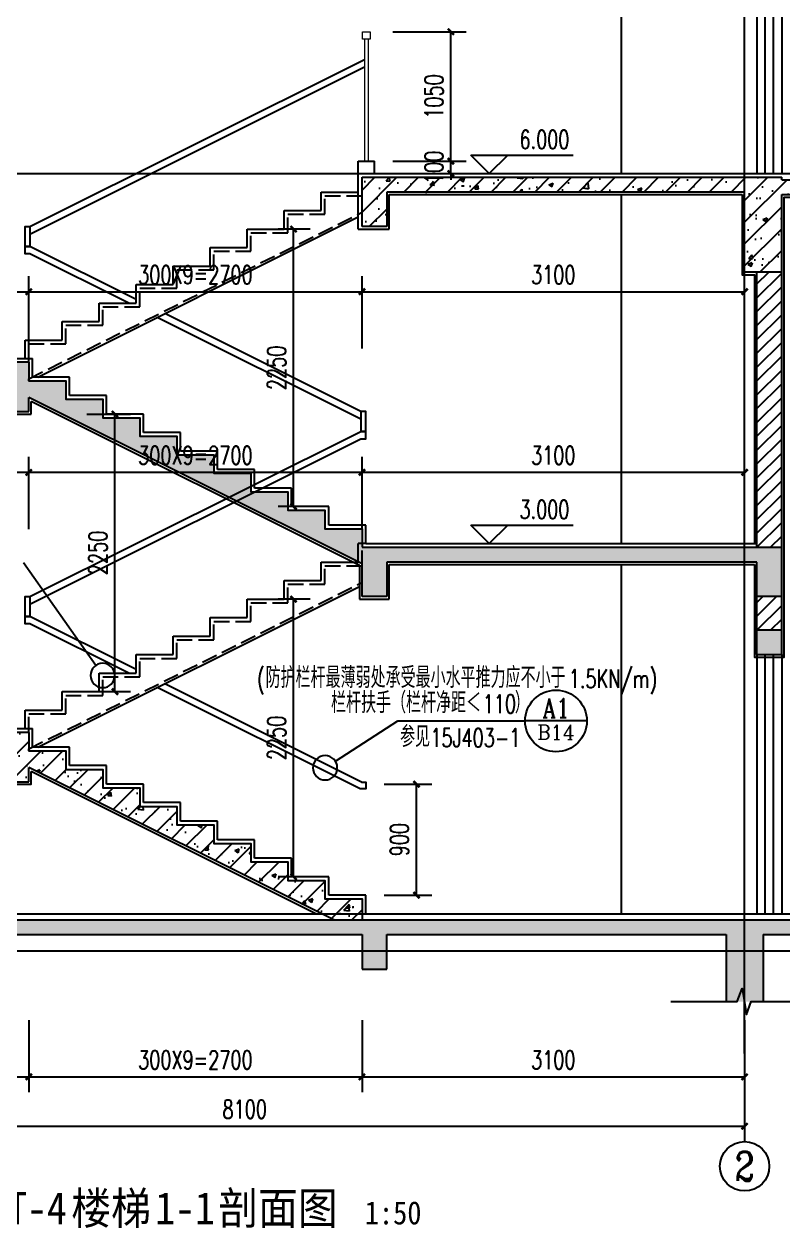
# Model space of a CAD drawing. Extents: x 1738711 to 2346805, y 1189731 to 2516152.
# Drawn here: x 2135924 to 2142072, y 1381589 to 1391349 of the extents above; entities that cross this region are included whole.
import ezdxf
from ezdxf.enums import TextEntityAlignment as Align

# ---------------------------------------------------------------- set-up
doc = ezdxf.new("R2010")
doc.units = 0
doc.header["$LTSCALE"] = 1000
doc.header["$MEASUREMENT"] = 0
doc.linetypes.add('DASH', pattern=[0.35, 0.25, -0.1])
doc.linetypes.add('复件 140224通州运河二期售楼部条件图_t3$0$X-ME SHAFT SH$0$X-B2$0$WATER_LINE', pattern=[0])
for name, color, linetype in [('AXIS', 3, 'Continuous'), ('AXIS_TEXT', 7, 'Continuous'), ('DIM_ELEV', 3, 'Continuous'), ('DIM_IDEN', 3, 'Continuous'), ('DIM_SYMB', 3, 'Continuous'), ('DOTE', 1, 'Continuous'), ('PUB_DIM', 3, 'Continuous'), ('PUB_HATCH', 8, 'Continuous'), ('PUB_TEXT', 7, 'Continuous'), ('S_E_STAIR', 4, 'Continuous'), ('WALL', 40, 'Continuous'), ('WINDOW', 144, 'Continuous'), ('切线', 35, 'Continuous'), ('看线', 8, 'Continuous')]:
    doc.layers.add(name, color=color, linetype=linetype)
doc.layers.add('栏杆', color=6, linetype='Continuous', lineweight=15)
doc.styles.add('_TCH_AXIS', font='COMPLEX', dxfattribs={"bigfont": 'GBCBIG'})
doc.styles.add('_TCH_DIM', font='SIMPLEX', dxfattribs={"bigfont": 'GBCBIG'})
doc.styles.add('_TCH_DIM_T3', font='SIMPLEX', dxfattribs={"width": 0.705882, "bigfont": 'GBCBIG'})
doc.styles.add('_TCH_LABEL', font='COMPLEX', dxfattribs={"bigfont": 'GBCBIG'})
doc.styles.add('COMPLEX', font='COMPLEX')
doc.styles.add('黑体', font='simhei_0.ttf', dxfattribs={"width": 0.9})
doc.dimstyles.new('_TCH_ARCH&&50', dxfattribs={"dimtxt": 148.75, "dimasz": 50, "dimexe": 125, "dimexo": 150, "dimgap": 63.125, "dimtad": 1, "dimdec": 0, "dimzin": 0, "dimdsep": 46, "dimtxsty": '_TCH_DIM_T3', "dimblk": 'ARCHTICK', "dimcen": 0.09, "dimclrt": 7, "dimazin": 2, "dimtfac": 1, "dimtdec": 0, "dimtix": 1, "dimtmove": 2, "dimatfit": 3, "dimfxl": 50, "dimtolj": 1, "dimtzin": 0, "dimarcsym": 0})
pattern_1 = [(45, (193593.49, -40469.55), (-88.3883476, 88.3883476), []), (50, (193593.5, -40469.55), (358.63009, -31.376067), [37.5, -412.5]), (355, (193593.5, -40469.55), (-69.375667, 376.096067), [30, -330]), (100.4514, (193623.37, -40472.16), (289.25469, 344.71977), [31.870095, -350.571056]), (46.1842, (193593.5, -40369.55), (533.620524, -82.75951), [56.25, -618.75]), (96.6356, (193637.96, -40376.44), (467.33135, 487.05894), [47.80514, -525.8565]), (351.1842, (193593.5, -40369.55), (467.33097, 487.0593), [45, -495]), (21, (193643.5, -40394.55), (298.453526, -201.309445), [37.5, -412.5]), (326, (193643.5, -40394.55), (121.657666, 362.57502), [30, -330]), (71.4514, (193668.36, -40411.32), (420.111314, 161.26525), [31.870095, -350.571056]), (37.5, (193593.49, -40469.55), (6.0799277, 166.446927), [0, -326, 0, -335, 0, -331.25]), (7.5, (193593.49, -40469.55), (131.534769, 197.205856), [0, -191, 0, -318.5, 0, -126.25]), (327.5, (193481.99, -40469.55), (266.911218, -11.277436), [0, -125, 0, -390, 0, -517.5]), (317.5, (193431.99, -40469.55), (291.593085, 50.052491), [0, -162.5, 0, -259, 0, -367.5])]

# ---------------------------------------------------------------- blocks, each defined once
blk = doc.blocks.new('_ArchTick')
at = {"color": 0, "linetype": 'ByBlock', "const_width": 0.4}
blk.add_lwpolyline([(-0.5, -0.5), (0.5, 0.5)], dxfattribs=at)
blk = doc.blocks.new('*D2076')
at = {"layer": 'Defpoints', "color": 0, "transparency": 16777216}
for p in [(2138107, 1386686.9), (2138391.8, 1386686.9), (2138391.8, 1384436.9)]:
    blk.add_point(p, dxfattribs=at)
at = {"layer": 'PUB_DIM', "color": 0, "lineweight": -2, "transparency": 16777216}
for p, q in [((2138241.8, 1386686.9), (2137982, 1386686.9)), ((2138107, 1384436.9), (2138107, 1386686.9)), ((2138241.8, 1384436.9), (2137982, 1384436.9))]:
    blk.add_line(p, q, dxfattribs=at)
at = {"layer": 'PUB_DIM', "color": 0, "lineweight": -2, "transparency": 16777216, "xscale": 50, "yscale": 50, "zscale": 50}
for p, rotation in [((2138107, 1386686.9), 90), ((2138107, 1384436.9), 270)]:
    blk.add_blockref('_ArchTick', p, dxfattribs=dict(at, rotation=rotation))
at = {"layer": 'PUB_DIM', "color": 7, "transparency": 16777216, "insert": (2137969.5, 1385561.9), "char_height": 148.75, "attachment_point": 5, "rotation": 90, "style": '_TCH_DIM_T3'}
blk.add_mtext('\\A1;2250', dxfattribs=at)
blk = doc.blocks.new('*D2077')
at = {"layer": 'Defpoints', "color": 0, "transparency": 16777216}
for p in [(2138107, 1389686.9), (2138391.8, 1389686.9), (2138391.8, 1387436.9)]:
    blk.add_point(p, dxfattribs=at)
at = {"layer": 'PUB_DIM', "color": 0, "lineweight": -2, "transparency": 16777216}
for p, q in [((2138241.8, 1389686.9), (2137982, 1389686.9)), ((2138107, 1387436.9), (2138107, 1389686.9)), ((2138241.8, 1387436.9), (2137982, 1387436.9))]:
    blk.add_line(p, q, dxfattribs=at)
at = {"layer": 'PUB_DIM', "color": 0, "lineweight": -2, "transparency": 16777216, "xscale": 50, "yscale": 50, "zscale": 50}
for p, rotation in [((2138107, 1389686.9), 90), ((2138107, 1387436.9), 270)]:
    blk.add_blockref('_ArchTick', p, dxfattribs=dict(at, rotation=rotation))
at = {"layer": 'PUB_DIM', "color": 7, "transparency": 16777216, "insert": (2137969.5, 1388561.9), "char_height": 148.75, "attachment_point": 5, "rotation": 90, "style": '_TCH_DIM_T3'}
blk.add_mtext('\\A1;2250', dxfattribs=at)
blk = doc.blocks.new('*D2078')
at = {"layer": 'Defpoints', "color": 0, "transparency": 16777216}
for p in [(2136281.8, 1388186.9), (2136659.8, 1388186.9), (2136281.8, 1385936.9)]:
    blk.add_point(p, dxfattribs=at)
at = {"layer": 'PUB_DIM', "color": 0, "lineweight": -2, "transparency": 16777216}
for p, q in [((2136431.8, 1388186.9), (2136784.8, 1388186.9)), ((2136659.8, 1385936.9), (2136659.8, 1388186.9)), ((2136431.8, 1385936.9), (2136784.8, 1385936.9))]:
    blk.add_line(p, q, dxfattribs=at)
at = {"layer": 'PUB_DIM', "color": 0, "lineweight": -2, "transparency": 16777216, "xscale": 50, "yscale": 50, "zscale": 50}
for p, rotation in [((2136659.8, 1388186.9), 90), ((2136659.8, 1385936.9), 270)]:
    blk.add_blockref('_ArchTick', p, dxfattribs=dict(at, rotation=rotation))
at = {"layer": 'PUB_DIM', "color": 7, "transparency": 16777216, "insert": (2136522.3, 1387061.9), "char_height": 148.75, "attachment_point": 5, "rotation": 90, "style": '_TCH_DIM_T3'}
blk.add_mtext('\\A1;2250', dxfattribs=at)
blk = doc.blocks.new('*D2086')
at = {"layer": 'Defpoints', "color": 0, "transparency": 16777216}
for p in [(2135961.8, 1387715), (2134061.8, 1387104.2), (2135961.8, 1387104.2)]:
    blk.add_point(p, dxfattribs=at)
at = {"layer": 'PUB_DIM', "color": 0, "lineweight": -2, "transparency": 16777216}
for p, q in [((2134061.8, 1387254.2), (2134061.8, 1387840)), ((2135961.8, 1387254.2), (2135961.8, 1387840)), ((2134061.8, 1387715), (2135961.8, 1387715))]:
    blk.add_line(p, q, dxfattribs=at)
at = {"layer": 'PUB_DIM', "color": 0, "lineweight": -2, "transparency": 16777216, "xscale": 50, "yscale": 50, "zscale": 50, "rotation": 180}
blk.add_blockref('_ArchTick', (2134061.8, 1387715), dxfattribs=at)
at = {"layer": 'PUB_DIM', "color": 0, "lineweight": -2, "transparency": 16777216, "xscale": 50, "yscale": 50, "zscale": 50}
blk.add_blockref('_ArchTick', (2135961.8, 1387715), dxfattribs=at)
at = {"layer": 'PUB_DIM', "color": 7, "transparency": 16777216, "insert": (2135011.8, 1387852.5), "char_height": 148.75, "attachment_point": 5, "style": '_TCH_DIM_T3'}
blk.add_mtext('\\A1;1900', dxfattribs=at)
blk = doc.blocks.new('*D2087')
at = {"layer": 'Defpoints', "color": 0, "transparency": 16777216}
for p in [(2138661.8, 1387715), (2135961.8, 1387104.2), (2138661.8, 1387104.2)]:
    blk.add_point(p, dxfattribs=at)
at = {"layer": 'PUB_DIM', "color": 0, "lineweight": -2, "transparency": 16777216}
for p, q in [((2135961.8, 1387254.2), (2135961.8, 1387840)), ((2138661.8, 1387254.2), (2138661.8, 1387840)), ((2135961.8, 1387715), (2138661.8, 1387715))]:
    blk.add_line(p, q, dxfattribs=at)
at = {"layer": 'PUB_DIM', "color": 0, "lineweight": -2, "transparency": 16777216, "xscale": 50, "yscale": 50, "zscale": 50, "rotation": 180}
blk.add_blockref('_ArchTick', (2135961.8, 1387715), dxfattribs=at)
at = {"layer": 'PUB_DIM', "color": 0, "lineweight": -2, "transparency": 16777216, "xscale": 50, "yscale": 50, "zscale": 50}
blk.add_blockref('_ArchTick', (2138661.8, 1387715), dxfattribs=at)
at = {"layer": 'PUB_DIM', "color": 7, "transparency": 16777216, "insert": (2137311.8, 1387852.5), "char_height": 148.75, "attachment_point": 5, "style": '_TCH_DIM_T3'}
blk.add_mtext('\\A1;300X9=2700', dxfattribs=at)
blk = doc.blocks.new('*D2088')
at = {"layer": 'Defpoints', "color": 0, "transparency": 16777216}
for p in [(2141761.8, 1387715), (2138661.8, 1387104.2), (2141761.8, 1387104.2)]:
    blk.add_point(p, dxfattribs=at)
at = {"layer": 'PUB_DIM', "color": 0, "lineweight": -2, "transparency": 16777216}
for p, q in [((2138661.8, 1387254.2), (2138661.8, 1387840)), ((2141761.8, 1387254.2), (2141761.8, 1387840)), ((2138661.8, 1387715), (2141761.8, 1387715))]:
    blk.add_line(p, q, dxfattribs=at)
at = {"layer": 'PUB_DIM', "color": 0, "lineweight": -2, "transparency": 16777216, "xscale": 50, "yscale": 50, "zscale": 50, "rotation": 180}
blk.add_blockref('_ArchTick', (2138661.8, 1387715), dxfattribs=at)
at = {"layer": 'PUB_DIM', "color": 0, "lineweight": -2, "transparency": 16777216, "xscale": 50, "yscale": 50, "zscale": 50}
blk.add_blockref('_ArchTick', (2141761.8, 1387715), dxfattribs=at)
at = {"layer": 'PUB_DIM', "color": 7, "transparency": 16777216, "insert": (2140211.8, 1387852.5), "char_height": 148.75, "attachment_point": 5, "style": '_TCH_DIM_T3'}
blk.add_mtext('\\A1;3100', dxfattribs=at)
blk = doc.blocks.new('*D2090')
at = {"layer": 'Defpoints', "color": 0, "transparency": 16777216}
for p in [(2135961.8, 1389179.1), (2133861.8, 1388568.4), (2135961.8, 1388568.4)]:
    blk.add_point(p, dxfattribs=at)
at = {"layer": 'PUB_DIM', "color": 0, "lineweight": -2, "transparency": 16777216}
for p, q in [((2133861.8, 1388718.4), (2133861.8, 1389304.1)), ((2135961.8, 1388718.4), (2135961.8, 1389304.1)), ((2133861.8, 1389179.1), (2135961.8, 1389179.1))]:
    blk.add_line(p, q, dxfattribs=at)
at = {"layer": 'PUB_DIM', "color": 0, "lineweight": -2, "transparency": 16777216, "xscale": 50, "yscale": 50, "zscale": 50, "rotation": 180}
blk.add_blockref('_ArchTick', (2133861.8, 1389179.1), dxfattribs=at)
at = {"layer": 'PUB_DIM', "color": 0, "lineweight": -2, "transparency": 16777216, "xscale": 50, "yscale": 50, "zscale": 50}
blk.add_blockref('_ArchTick', (2135961.8, 1389179.1), dxfattribs=at)
at = {"layer": 'PUB_DIM', "color": 7, "transparency": 16777216, "insert": (2134911.8, 1389316.6), "char_height": 148.75, "attachment_point": 5, "style": '_TCH_DIM_T3'}
blk.add_mtext('\\A1;2100', dxfattribs=at)
blk = doc.blocks.new('*D2091')
at = {"layer": 'Defpoints', "color": 0, "transparency": 16777216}
for p in [(2138661.8, 1389179.1), (2135961.8, 1388568.4), (2138661.8, 1388568.4)]:
    blk.add_point(p, dxfattribs=at)
at = {"layer": 'PUB_DIM', "color": 0, "lineweight": -2, "transparency": 16777216}
for p, q in [((2135961.8, 1388718.4), (2135961.8, 1389304.1)), ((2138661.8, 1388718.4), (2138661.8, 1389304.1)), ((2135961.8, 1389179.1), (2138661.8, 1389179.1))]:
    blk.add_line(p, q, dxfattribs=at)
at = {"layer": 'PUB_DIM', "color": 0, "lineweight": -2, "transparency": 16777216, "xscale": 50, "yscale": 50, "zscale": 50, "rotation": 180}
blk.add_blockref('_ArchTick', (2135961.8, 1389179.1), dxfattribs=at)
at = {"layer": 'PUB_DIM', "color": 0, "lineweight": -2, "transparency": 16777216, "xscale": 50, "yscale": 50, "zscale": 50}
blk.add_blockref('_ArchTick', (2138661.8, 1389179.1), dxfattribs=at)
at = {"layer": 'PUB_DIM', "color": 7, "transparency": 16777216, "insert": (2137311.8, 1389316.6), "char_height": 148.75, "attachment_point": 5, "style": '_TCH_DIM_T3'}
blk.add_mtext('\\A1;300X9=2700', dxfattribs=at)
blk = doc.blocks.new('*D2092')
at = {"layer": 'Defpoints', "color": 0, "transparency": 16777216}
for p in [(2141761.8, 1389179.1), (2138661.8, 1388568.4), (2141761.8, 1388568.4)]:
    blk.add_point(p, dxfattribs=at)
at = {"layer": 'PUB_DIM', "color": 0, "lineweight": -2, "transparency": 16777216}
for p, q in [((2138661.8, 1388718.4), (2138661.8, 1389304.1)), ((2141761.8, 1388718.4), (2141761.8, 1389304.1)), ((2138661.8, 1389179.1), (2141761.8, 1389179.1))]:
    blk.add_line(p, q, dxfattribs=at)
at = {"layer": 'PUB_DIM', "color": 0, "lineweight": -2, "transparency": 16777216, "xscale": 50, "yscale": 50, "zscale": 50, "rotation": 180}
blk.add_blockref('_ArchTick', (2138661.8, 1389179.1), dxfattribs=at)
at = {"layer": 'PUB_DIM', "color": 0, "lineweight": -2, "transparency": 16777216, "xscale": 50, "yscale": 50, "zscale": 50}
blk.add_blockref('_ArchTick', (2141761.8, 1389179.1), dxfattribs=at)
at = {"layer": 'PUB_DIM', "color": 7, "transparency": 16777216, "insert": (2140211.8, 1389316.6), "char_height": 148.75, "attachment_point": 5, "style": '_TCH_DIM_T3'}
blk.add_mtext('\\A1;3100', dxfattribs=at)
blk = doc.blocks.new('*D2099')
at = {"layer": 'Defpoints', "color": 0, "transparency": 16777216}
for p in [(2138691.8, 1385186.9), (2139102.8, 1385186.9), (2138691.8, 1384286.9)]:
    blk.add_point(p, dxfattribs=at)
at = {"layer": 'PUB_DIM', "color": 0, "lineweight": -2, "transparency": 16777216}
for p, q in [((2138841.8, 1385186.9), (2139227.8, 1385186.9)), ((2139102.8, 1384286.9), (2139102.8, 1385186.9)), ((2138841.8, 1384286.9), (2139227.8, 1384286.9))]:
    blk.add_line(p, q, dxfattribs=at)
at = {"layer": 'PUB_DIM', "color": 0, "lineweight": -2, "transparency": 16777216, "xscale": 50, "yscale": 50, "zscale": 50}
for p, rotation in [((2139102.8, 1385186.9), 90), ((2139102.8, 1384286.9), 270)]:
    blk.add_blockref('_ArchTick', p, dxfattribs=dict(at, rotation=rotation))
at = {"layer": 'PUB_DIM', "color": 7, "transparency": 16777216, "insert": (2138965.3, 1384736.9), "char_height": 148.75, "attachment_point": 5, "rotation": 90, "style": '_TCH_DIM_T3'}
blk.add_mtext('\\A1;900', dxfattribs=at)
blk = doc.blocks.new('*D2100')
at = {"layer": 'Defpoints', "color": 0, "transparency": 16777216}
for p in [(2138761.8, 1391286.9), (2139381.3, 1391286.9), (2138761.8, 1390236.9)]:
    blk.add_point(p, dxfattribs=at)
at = {"layer": 'PUB_DIM', "color": 0, "lineweight": -2, "transparency": 16777216}
for p, q in [((2138911.8, 1391286.9), (2139506.3, 1391286.9)), ((2139381.3, 1390236.9), (2139381.3, 1391286.9)), ((2138911.8, 1390236.9), (2139506.3, 1390236.9))]:
    blk.add_line(p, q, dxfattribs=at)
at = {"layer": 'PUB_DIM', "color": 0, "lineweight": -2, "transparency": 16777216, "xscale": 50, "yscale": 50, "zscale": 50}
for p, rotation in [((2139381.3, 1391286.9), 90), ((2139381.3, 1390236.9), 270)]:
    blk.add_blockref('_ArchTick', p, dxfattribs=dict(at, rotation=rotation))
at = {"layer": 'PUB_DIM', "color": 7, "transparency": 16777216, "insert": (2139243.8, 1390761.9), "char_height": 148.75, "attachment_point": 5, "rotation": 90, "style": '_TCH_DIM_T3'}
blk.add_mtext('\\A1;1050', dxfattribs=at)
blk = doc.blocks.new('*D2101')
at = {"layer": 'Defpoints', "color": 0, "transparency": 16777216}
for p in [(2138761.8, 1390236.9), (2139381.3, 1390236.9), (2138761.8, 1390136.9)]:
    blk.add_point(p, dxfattribs=at)
at = {"layer": 'PUB_DIM', "color": 0, "lineweight": -2, "transparency": 16777216}
for p, q in [((2138911.8, 1390236.9), (2139506.3, 1390236.9)), ((2139381.3, 1390236.9), (2139381.3, 1390286.9)), ((2139381.3, 1390136.9), (2139381.3, 1390236.9)), ((2138911.8, 1390136.9), (2139506.3, 1390136.9)), ((2139381.3, 1390136.9), (2139381.3, 1390086.9))]:
    blk.add_line(p, q, dxfattribs=at)
at = {"layer": 'PUB_DIM', "color": 0, "lineweight": -2, "transparency": 16777216, "xscale": 50, "yscale": 50, "zscale": 50}
for p, rotation in [((2139381.3, 1390236.9), 270), ((2139381.3, 1390136.9), 90)]:
    blk.add_blockref('_ArchTick', p, dxfattribs=dict(at, rotation=rotation))
at = {"layer": 'PUB_DIM', "color": 7, "transparency": 16777216, "insert": (2139243.8, 1390186.9), "char_height": 148.75, "attachment_point": 5, "rotation": 90, "style": '_TCH_DIM_T3'}
blk.add_mtext('\\A1;100', dxfattribs=at)
blk = doc.blocks.new('*D2104')
at = {"layer": 'Defpoints', "color": 0, "transparency": 16777216}
for p in [(2133661.8, 1383024.5), (2141761.8, 1383024.5), (2141761.8, 1382413.7)]:
    blk.add_point(p, dxfattribs=at)
at = {"layer": 'PUB_DIM', "color": 0, "lineweight": -2, "transparency": 16777216}
for p, q in [((2133661.8, 1382874.5), (2133661.8, 1382288.7)), ((2141761.8, 1382874.5), (2141761.8, 1382288.7)), ((2133661.8, 1382413.7), (2141761.8, 1382413.7))]:
    blk.add_line(p, q, dxfattribs=at)
at = {"layer": 'PUB_DIM', "color": 0, "lineweight": -2, "transparency": 16777216, "xscale": 50, "yscale": 50, "zscale": 50, "rotation": 180}
blk.add_blockref('_ArchTick', (2133661.8, 1382413.7), dxfattribs=at)
at = {"layer": 'PUB_DIM', "color": 0, "lineweight": -2, "transparency": 16777216, "xscale": 50, "yscale": 50, "zscale": 50}
blk.add_blockref('_ArchTick', (2141761.8, 1382413.7), dxfattribs=at)
at = {"layer": 'PUB_DIM', "color": 7, "transparency": 16777216, "insert": (2137711.8, 1382551.2), "char_height": 148.75, "attachment_point": 5, "style": '_TCH_DIM_T3'}
blk.add_mtext('\\A1;8100', dxfattribs=at)
blk = doc.blocks.new('*D2106')
at = {"layer": 'Defpoints', "color": 0, "transparency": 16777216}
for p in [(2133861.8, 1383424.5), (2135961.8, 1383424.5), (2135961.8, 1382813.7)]:
    blk.add_point(p, dxfattribs=at)
at = {"layer": 'PUB_DIM', "color": 0, "lineweight": -2, "transparency": 16777216}
for p, q in [((2133861.8, 1383274.5), (2133861.8, 1382688.7)), ((2135961.8, 1383274.5), (2135961.8, 1382688.7)), ((2133861.8, 1382813.7), (2135961.8, 1382813.7))]:
    blk.add_line(p, q, dxfattribs=at)
at = {"layer": 'PUB_DIM', "color": 0, "lineweight": -2, "transparency": 16777216, "xscale": 50, "yscale": 50, "zscale": 50, "rotation": 180}
blk.add_blockref('_ArchTick', (2133861.8, 1382813.7), dxfattribs=at)
at = {"layer": 'PUB_DIM', "color": 0, "lineweight": -2, "transparency": 16777216, "xscale": 50, "yscale": 50, "zscale": 50}
blk.add_blockref('_ArchTick', (2135961.8, 1382813.7), dxfattribs=at)
at = {"layer": 'PUB_DIM', "color": 7, "transparency": 16777216, "insert": (2134911.8, 1382951.2), "char_height": 148.75, "attachment_point": 5, "style": '_TCH_DIM_T3'}
blk.add_mtext('\\A1;2100', dxfattribs=at)
blk = doc.blocks.new('*D2107')
at = {"layer": 'Defpoints', "color": 0, "transparency": 16777216}
for p in [(2135961.8, 1383424.5), (2138661.8, 1383424.5), (2138661.8, 1382813.7)]:
    blk.add_point(p, dxfattribs=at)
at = {"layer": 'PUB_DIM', "color": 0, "lineweight": -2, "transparency": 16777216}
for p, q in [((2135961.8, 1383274.5), (2135961.8, 1382688.7)), ((2138661.8, 1383274.5), (2138661.8, 1382688.7)), ((2135961.8, 1382813.7), (2138661.8, 1382813.7))]:
    blk.add_line(p, q, dxfattribs=at)
at = {"layer": 'PUB_DIM', "color": 0, "lineweight": -2, "transparency": 16777216, "xscale": 50, "yscale": 50, "zscale": 50, "rotation": 180}
blk.add_blockref('_ArchTick', (2135961.8, 1382813.7), dxfattribs=at)
at = {"layer": 'PUB_DIM', "color": 0, "lineweight": -2, "transparency": 16777216, "xscale": 50, "yscale": 50, "zscale": 50}
blk.add_blockref('_ArchTick', (2138661.8, 1382813.7), dxfattribs=at)
at = {"layer": 'PUB_DIM', "color": 7, "transparency": 16777216, "insert": (2137311.8, 1382951.2), "char_height": 148.75, "attachment_point": 5, "style": '_TCH_DIM_T3'}
blk.add_mtext('\\A1;300X9=2700', dxfattribs=at)
blk = doc.blocks.new('*D2108')
at = {"layer": 'Defpoints', "color": 0, "transparency": 16777216}
for p in [(2138661.8, 1383424.5), (2141761.8, 1383424.5), (2141761.8, 1382813.7)]:
    blk.add_point(p, dxfattribs=at)
at = {"layer": 'PUB_DIM', "color": 0, "lineweight": -2, "transparency": 16777216}
for p, q in [((2138661.8, 1383274.5), (2138661.8, 1382688.7)), ((2141761.8, 1383274.5), (2141761.8, 1382688.7)), ((2138661.8, 1382813.7), (2141761.8, 1382813.7))]:
    blk.add_line(p, q, dxfattribs=at)
at = {"layer": 'PUB_DIM', "color": 0, "lineweight": -2, "transparency": 16777216, "xscale": 50, "yscale": 50, "zscale": 50, "rotation": 180}
blk.add_blockref('_ArchTick', (2138661.8, 1382813.7), dxfattribs=at)
at = {"layer": 'PUB_DIM', "color": 0, "lineweight": -2, "transparency": 16777216, "xscale": 50, "yscale": 50, "zscale": 50}
blk.add_blockref('_ArchTick', (2141761.8, 1382813.7), dxfattribs=at)
at = {"layer": 'PUB_DIM', "color": 7, "transparency": 16777216, "insert": (2140211.8, 1382951.2), "char_height": 148.75, "attachment_point": 5, "style": '_TCH_DIM_T3'}
blk.add_mtext('\\A1;3100', dxfattribs=at)
blk = doc.blocks.new('_AXISO')
blk.add_circle((0, 0), 0.5)
at = {"layer": 'AXIS_TEXT', "style": 'COMPLEX', "width": 1.041667}
blk.add_attdef('A', text='', height=0.56, dxfattribs=at).set_placement((-0.25, -0.28), (0.25, -0.28), align=Align.FIT)

msp = doc.modelspace()

# ---------------------------------------------------------------- hatches: boundary and pattern name
at = {"layer": 'PUB_HATCH', "linetype": '复件 140224通州运河二期售楼部条件图_t3$0$X-ME SHAFT SH$0$X-B2$0$WATER_LINE'}
h = msp.add_hatch(dxfattribs=at)
h.set_pattern_fill('钢筋混凝土', color=256, scale=50, style=0)
h.set_pattern_definition(pattern_1)
h.paths.add_polyline_path([(2142061.8, 1389966.9), (2142841.8, 1389966.9), (2142841.8, 1390086.9), (2142061.8, 1390086.9), (2142061.8, 1390106.9), (2138661.8, 1390106.9), (2138661.8, 1389706.9), (2138861.8, 1389706.9), (2138861.8, 1389986.9), (2141761.8, 1389986.9), (2141761.8, 1389336.9), (2142061.8, 1389336.9)])
h = msp.add_hatch(dxfattribs=at)
h.set_pattern_fill('ANSI31', color=256, scale=50, style=0)
h.set_pattern_definition([(45, (211569.91, 25941.04), (-56.1266008, 56.1266008), [])])
h.paths.add_polyline_path([(2141861.8, 1387106.9), (2142061.8, 1387106.9), (2142061.8, 1389336.9), (2141861.8, 1389336.9)])
h.paths.add_polyline_path([(2141861.8, 1386436.9), (2142061.8, 1386436.9), (2142061.8, 1386706.9), (2141861.8, 1386706.9)])
h = msp.add_hatch(dxfattribs=at)
h.set_pattern_fill('钢筋混凝土', color=256, scale=50, style=0)
h.set_pattern_definition([(45, (2141986.96, 1386334.16), (-88.3883, 88.3883), []), (50, (2141986.96, 1386334.16), (358.63, -31.376), [37.5, -412.5]), (355, (2141986.96, 1386334.16), (-69.376, 376.096), [30, -330]), (100.4514, (2142016.84, 1386331.54), (289.255, 344.72), [31.87, -350.571]), (46.184, (2141986.96, 1386434.16), (533.62, -82.76), [56.25, -618.75]), (96.6356, (2142031.4, 1386427.26), (467.33, 487.06), [47.805, -525.856]), (351.184, (2141986.96, 1386434.16), (467.33, 487.06), [45, -495]), (21, (2142036.96, 1386409.16), (298.454, -201.309), [37.5, -412.5]), (326, (2142036.96, 1386409.16), (121.658, 362.575), [30, -330]), (71.4514, (2142061.83, 1386392.38), (420.111, 161.265), [31.87, -350.571]), (37.5, (2141986.96, 1386334.16), (6.08, 166.447), [0, -326, 0, -335, 0, -331.25]), (7.5, (2141986.96, 1386334.16), (131.5348, 197.206), [0, -191, 0, -318.5, 0, -126.25]), (327.5, (2141875.46, 1386334.16), (266.9112, -11.2774), [0, -125, 0, -390, 0, -517.5]), (317.5, (2141825.46, 1386334.16), (291.593, 50.0525), [0, -162.5, 0, -259, 0, -367.5])])
h.paths.add_polyline_path([(2142061.8, 1386436.9), (2141861.8, 1386436.9), (2141861.8, 1386236.9), (2142061.8, 1386236.9)])
h.paths.add_polyline_path([(2133761.8, 1388606.9), (2133761.8, 1388206.9), (2133961.8, 1388206.9), (2133961.8, 1388486.9), (2135761.8, 1388486.9), (2135761.8, 1388206.9), (2135961.8, 1388206.9), (2135961.8, 1388322.8), (2138661.8, 1386972.8), (2138661.8, 1386706.9), (2138861.8, 1386706.9), (2138861.8, 1386986.9), (2141861.8, 1386986.9), (2141861.8, 1386706.9), (2142061.8, 1386706.9), (2142061.8, 1387106.9), (2138661.8, 1387106.9), (2138661.8, 1387256.9), (2138361.8, 1387256.9), (2138361.8, 1387406.9), (2138061.8, 1387406.9), (2138061.8, 1387556.9), (2137761.8, 1387556.9), (2137761.8, 1387706.9), (2137461.8, 1387706.9), (2137461.8, 1387856.9), (2137161.8, 1387856.9), (2137161.8, 1388006.9), (2136861.8, 1388006.9), (2136861.8, 1388156.9), (2136561.8, 1388156.9), (2136561.8, 1388306.9), (2136261.8, 1388306.9), (2136261.8, 1388456.9), (2135961.8, 1388456.9), (2135961.8, 1388606.9)])
h = msp.add_hatch(dxfattribs=at)
h.set_pattern_fill('钢筋混凝土', color=256, scale=50, style=0)
h.set_pattern_definition(pattern_1)
h.paths.add_polyline_path([(2133761.8, 1385736.9), (2133761.8, 1385206.9), (2133961.8, 1385206.9), (2133961.8, 1385486.9), (2135761.8, 1385486.9), (2135761.8, 1385206.9), (2135961.8, 1385206.9), (2135961.8, 1385322.8), (2138433.5, 1384086.9), (2138661.8, 1384086.9), (2138661.8, 1384256.9), (2138361.8, 1384256.9), (2138361.8, 1384406.9), (2138061.8, 1384406.9), (2138061.8, 1384556.9), (2137761.8, 1384556.9), (2137761.8, 1384706.9), (2137461.8, 1384706.9), (2137461.8, 1384856.9), (2137161.8, 1384856.9), (2137161.8, 1385006.9), (2136861.8, 1385006.9), (2136861.8, 1385156.9), (2136561.8, 1385156.9), (2136561.8, 1385306.9), (2136261.8, 1385306.9), (2136261.8, 1385456.9), (2135961.8, 1385456.9), (2135961.8, 1385606.9), (2133861.8, 1385606.9), (2133861.8, 1385736.9)])
h = msp.add_hatch(dxfattribs=at)
h.set_pattern_fill('钢筋混凝土', color=256, scale=50, style=0)
h.set_pattern_definition([(45, (211569.91, 25941.04), (-88.3883476, 88.3883476), []), (50, (211569.9, 25941.04), (358.63009, -31.376067), [37.5, -412.5]), (355, (211569.9, 25941.04), (-69.375667, 376.096067), [30, -330]), (100.4514, (211599.8, 25938.43), (289.25469, 344.71977), [31.870095, -350.571056]), (46.1842, (211569.9, 26041.04), (533.620524, -82.75951), [56.25, -618.75]), (96.6356, (211614.4, 26034.15), (467.33135, 487.05894), [47.80514, -525.8565]), (351.1842, (211569.9, 26041.04), (467.33097, 487.0593), [45, -495]), (21, (211619.9, 26016.04), (298.453526, -201.309445), [37.5, -412.5]), (326, (211619.9, 26016.04), (121.657666, 362.57502), [30, -330]), (71.4514, (211644.78, 25999.27), (420.111314, 161.26525), [31.870095, -350.571056]), (37.5, (211569.91, 25941.04), (6.079928, 166.446927), [0, -326, 0, -335, 0, -331.25]), (7.5, (211569.9, 25941.04), (131.534769, 197.205856), [0, -191, 0, -318.5, 0, -126.25]), (327.5, (211458.41, 25941.04), (266.911218, -11.277436), [0, -125, 0, -390, 0, -517.5]), (317.5, (211408.4, 25941.04), (291.593085, 50.052491), [0, -162.5, 0, -259, 0, -367.5])])
h.paths.add_polyline_path([(2133561.8, 1383424.5), (2133561.8, 1384086.9), (2142841.8, 1384086.9), (2142841.8, 1383966.9), (2141911.8, 1383966.9), (2141911.8, 1383424.5), (2141611.8, 1383424.5), (2141611.8, 1383966.9), (2138861.8, 1383966.9), (2138861.8, 1383686.9), (2138661.8, 1383686.9), (2138661.8, 1383966.9), (2133861.8, 1383966.9), (2133861.8, 1383424.5)])

# ---------------------------------------------------------------- linework, layer by layer
at = {"layer": 'AXIS'}
msp.add_line((2141761.8, 1382788.7), (2141761.8, 1382288.7), dxfattribs=at)
at = {"layer": 'DIM_ELEV'}
for p, q in [((2139692.4, 1390136.9), (2139542.4, 1390286.9)), ((2139542.4, 1390286.9), (2140372.3, 1390286.9)), ((2139692.4, 1390136.9), (2139842.4, 1390286.9)), ((2139692.4, 1387136.9), (2139542.4, 1387286.9)), ((2139542.4, 1387286.9), (2140372.3, 1387286.9)), ((2139692.4, 1387136.9), (2139842.4, 1387286.9))]:
    msp.add_line(p, q, dxfattribs=at)
at = {"layer": 'DIM_IDEN'}
for p, q in [((2136504.1, 1386148.8), (2135918.2, 1386982.3)), ((2138445.9, 1385373.3), (2138950.8, 1385699.4)), ((2138950.8, 1385699.4), (2139983.3, 1385699.4)), ((2140483.3, 1385699.4), (2139983.3, 1385699.4))]:
    msp.add_line(p, q, dxfattribs=at)
for points in [[(2136659.6, 1386068.1, 1), (2136462.1, 1386068.1, 1)], [(2138461.7, 1385319.7, 1), (2138264.2, 1385319.7, 1)]]:
    msp.add_lwpolyline(points, format="xyb", close=True, dxfattribs=at)
msp.add_circle((2140233.3, 1385699.4), 250, dxfattribs=at)
at = {"layer": 'DIM_SYMB'}
msp.add_lwpolyline([(2141163.9, 1383424.5), (2141702.1, 1383424.5), (2141740.4, 1383529.5), (2141777.4, 1383319.5), (2141814.6, 1383424.5), (2142352.9, 1383424.5)], dxfattribs=at)
at = {"layer": 'DOTE'}
for p, q in [((2141761.8, 1383002.8), (2141761.8, 1395852)), ((2132105.5, 1390136.9), (2143312.6, 1390136.9)), ((2132105.5, 1384136.9), (2143312.6, 1384136.9)), ((2132105.5, 1383836.9), (2143312.6, 1383836.9))]:
    msp.add_line(p, q, dxfattribs=at)
at = {"layer": 'S_E_STAIR'}
for p, q in [((2135971.8, 1389706.9), (2138681.8, 1391061.9)), ((2135971.8, 1389646.9), (2138681.8, 1391001.9)), ((2138331.8, 1389836.9), (2138331.8, 1389986.9)), ((2138331.8, 1389986.9), (2138631.8, 1389986.9)), ((2136034.8, 1388486.9), (2138631.8, 1389785.4)), ((2138031.8, 1389686.9), (2138031.8, 1389836.9)), ((2138031.8, 1389836.9), (2138331.8, 1389836.9)), ((2137731.8, 1389536.9), (2137731.8, 1389686.9)), ((2137731.8, 1389686.9), (2138031.8, 1389686.9)), ((2136831.8, 1389116.9), (2135971.8, 1389546.9)), ((2136771.8, 1389086.9), (2135971.8, 1389486.9)), ((2137431.8, 1389386.9), (2137431.8, 1389536.9)), ((2137431.8, 1389536.9), (2137731.8, 1389536.9)), ((2137131.8, 1389236.9), (2137131.8, 1389386.9)), ((2137131.8, 1389386.9), (2137431.8, 1389386.9)), ((2136831.8, 1389086.9), (2136831.8, 1389236.9)), ((2136831.8, 1389236.9), (2137131.8, 1389236.9)), ((2136531.8, 1388936.9), (2136531.8, 1389086.9)), ((2136531.8, 1389086.9), (2136831.8, 1389086.9)), ((2138651.8, 1388146.9), (2137003.3, 1388971.2)), ((2138651.8, 1388206.9), (2137063.3, 1389001.2)), ((2136231.8, 1388786.9), (2136231.8, 1388936.9)), ((2136231.8, 1388936.9), (2136531.8, 1388936.9)), ((2135931.8, 1388636.9), (2135931.8, 1388786.9)), ((2135931.8, 1388786.9), (2136231.8, 1388786.9)), ((2135971.8, 1386706.9), (2138651.8, 1388046.9)), ((2135971.8, 1386646.9), (2138651.8, 1387986.9)), ((2138631.8, 1386986.9), (2138631.8, 1387136.9)), ((2138691.8, 1387136.9), (2138631.8, 1387136.9)), ((2138331.8, 1386836.9), (2138331.8, 1386986.9)), ((2138331.8, 1386986.9), (2138631.8, 1386986.9)), ((2138031.8, 1386686.9), (2138031.8, 1386836.9)), ((2138031.8, 1386836.9), (2138331.8, 1386836.9)), ((2136034.8, 1385486.9), (2138641.8, 1386790.4)), ((2137731.8, 1386536.9), (2137731.8, 1386686.9)), ((2137731.8, 1386686.9), (2138031.8, 1386686.9)), ((2136831.8, 1386116.9), (2135971.8, 1386546.9)), ((2137431.8, 1386386.9), (2137431.8, 1386536.9)), ((2137431.8, 1386536.9), (2137731.8, 1386536.9)), ((2136771.8, 1386086.9), (2135971.8, 1386486.9)), ((2137131.8, 1386236.9), (2137131.8, 1386386.9)), ((2137131.8, 1386386.9), (2137431.8, 1386386.9)), ((2136831.8, 1386086.9), (2136831.8, 1386236.9)), ((2136831.8, 1386236.9), (2137131.8, 1386236.9)), ((2136531.8, 1385936.9), (2136531.8, 1386086.9)), ((2136531.8, 1386086.9), (2136831.8, 1386086.9)), ((2138645.5, 1385150.1), (2137003.3, 1385971.2)), ((2138658.1, 1385203.8), (2137063.3, 1386001.2)), ((2136231.8, 1385786.9), (2136231.8, 1385936.9)), ((2136231.8, 1385936.9), (2136531.8, 1385936.9)), ((2135931.8, 1385636.9), (2135931.8, 1385786.9)), ((2135931.8, 1385786.9), (2136231.8, 1385786.9))]:
    msp.add_line(p, q, dxfattribs=at)
for points in [[(2135971.8, 1389546.9), (2135931.8, 1389546.9), (2135931.8, 1389706.9), (2135971.8, 1389706.9)], [(2138651.8, 1388046.9), (2138691.8, 1388046.9), (2138691.8, 1388206.9), (2138651.8, 1388206.9)], [(2135971.8, 1386546.9), (2135931.8, 1386546.9), (2135931.8, 1386706.9), (2135971.8, 1386706.9)]]:
    msp.add_lwpolyline(points, close=True, dxfattribs=at)
for points in [[(2135971.8, 1389486.9), (2135931.8, 1389486.9), (2135931.8, 1389546.9), (2135971.8, 1389546.9)], [(2138651.8, 1387986.9), (2138691.8, 1387986.9), (2138691.8, 1388046.9), (2138651.8, 1388046.9)], [(2135971.8, 1386486.9), (2135931.8, 1386486.9), (2135931.8, 1386546.9), (2135971.8, 1386546.9)], [(2138658.1, 1385203.8), (2138691.8, 1385203.8), (2138691.8, 1385150.1), (2138645.5, 1385150.1)]]:
    msp.add_lwpolyline(points, dxfattribs=at)
at = {"layer": 'WALL'}
for p, q in [((2138661.8, 1389706.9), (2138661.8, 1390106.9)), ((2138661.8, 1390106.9), (2142061.8, 1390106.9)), ((2142061.8, 1390086.9), (2142841.8, 1390086.9)), ((2141761.8, 1389986.9), (2138861.8, 1389986.9)), ((2138861.8, 1389986.9), (2138861.8, 1389706.9)), ((2142061.8, 1389966.9), (2142841.8, 1389966.9)), ((2138861.8, 1389706.9), (2138661.8, 1389706.9)), ((2135961.8, 1388606.9), (2133761.8, 1388606.9)), ((2135961.8, 1388456.9), (2135961.8, 1388472.8)), ((2135961.8, 1388206.9), (2135961.8, 1388322.8)), ((2138661.8, 1386972.8), (2135961.8, 1388322.8)), ((2135761.8, 1388206.9), (2135961.8, 1388206.9)), ((2138661.8, 1387106.9), (2142061.8, 1387106.9)), ((2138661.8, 1386706.9), (2138661.8, 1386972.8)), ((2141861.8, 1386986.9), (2138861.8, 1386986.9)), ((2138861.8, 1386986.9), (2138861.8, 1386706.9)), ((2138861.8, 1386706.9), (2138661.8, 1386706.9)), ((2142061.8, 1386706.9), (2141861.8, 1386706.9)), ((2135961.8, 1385606.9), (2133861.8, 1385606.9)), ((2135961.8, 1385456.9), (2135961.8, 1385472.8)), ((2135961.8, 1385206.9), (2135961.8, 1385322.8)), ((2138433.5, 1384086.9), (2135961.8, 1385322.8)), ((2135761.8, 1385206.9), (2135961.8, 1385206.9)), ((2133561.8, 1384086.9), (2142841.8, 1384086.9)), ((2133861.8, 1383966.9), (2138661.8, 1383966.9)), ((2138661.8, 1383966.9), (2138661.8, 1383686.9)), ((2138861.8, 1383966.9), (2141611.8, 1383966.9)), ((2138861.8, 1383686.9), (2138861.8, 1383966.9)), ((2141611.8, 1383966.9), (2141611.8, 1383424.5)), ((2141911.8, 1383966.9), (2141911.8, 1383424.5)), ((2141911.8, 1383966.9), (2142841.8, 1383966.9)), ((2138661.8, 1383686.9), (2138861.8, 1383686.9))]:
    msp.add_line(p, q, dxfattribs=at)
at = {"layer": 'WALL', "linetype": '复件 140224通州运河二期售楼部条件图_t3$0$X-ME SHAFT SH$0$X-B2$0$WATER_LINE'}
for p, q in [((2142061.8, 1390086.9), (2142061.8, 1390106.9)), ((2141761.8, 1389336.9), (2141761.8, 1389986.9)), ((2142061.8, 1386236.9), (2142061.8, 1389966.9)), ((2142061.8, 1389336.9), (2141761.8, 1389336.9)), ((2141861.8, 1387106.9), (2141861.8, 1389336.9)), ((2141861.8, 1386236.9), (2141861.8, 1386986.9)), ((2141861.8, 1386436.9), (2142061.8, 1386436.9)), ((2141861.8, 1386236.9), (2142061.8, 1386236.9))]:
    msp.add_line(p, q, dxfattribs=at)
at = {"layer": 'WALL'}
for points in [[(2135961.8, 1388606.9), (2135961.8, 1388456.9), (2136261.8, 1388456.9), (2136261.8, 1388306.9), (2136561.8, 1388306.9), (2136561.8, 1388156.9), (2136861.8, 1388156.9), (2136861.8, 1388006.9), (2137161.8, 1388006.9), (2137161.8, 1387856.9), (2137461.8, 1387856.9), (2137461.8, 1387706.9), (2137761.8, 1387706.9), (2137761.8, 1387556.9), (2138061.8, 1387556.9), (2138061.8, 1387406.9), (2138361.8, 1387406.9), (2138361.8, 1387256.9), (2138661.8, 1387256.9), (2138661.8, 1387106.9)], [(2135961.8, 1385606.9), (2135961.8, 1385456.9), (2136261.8, 1385456.9), (2136261.8, 1385306.9), (2136561.8, 1385306.9), (2136561.8, 1385156.9), (2136861.8, 1385156.9), (2136861.8, 1385006.9), (2137161.8, 1385006.9), (2137161.8, 1384856.9), (2137461.8, 1384856.9), (2137461.8, 1384706.9), (2137761.8, 1384706.9), (2137761.8, 1384556.9), (2138061.8, 1384556.9), (2138061.8, 1384406.9), (2138361.8, 1384406.9), (2138361.8, 1384256.9), (2138661.8, 1384256.9), (2138661.8, 1384086.9)]]:
    msp.add_lwpolyline(points, dxfattribs=at)
at = {"layer": 'WINDOW'}
for p, q in [((2141861.8, 1392236.9), (2141861.8, 1390136.9)), ((2141928.5, 1390136.9), (2141928.5, 1392236.9)), ((2141995.1, 1390136.9), (2141995.1, 1392236.9)), ((2142061.8, 1392236.9), (2142061.8, 1390136.9)), ((2141861.8, 1386236.9), (2141861.8, 1384136.9)), ((2141928.5, 1384136.9), (2141928.5, 1386236.9)), ((2141995.1, 1384136.9), (2141995.1, 1386236.9)), ((2142061.8, 1386236.9), (2142061.8, 1384136.9))]:
    msp.add_line(p, q, dxfattribs=at)
at = {"layer": '切线'}
for p, q in [((2138631.8, 1389686.9), (2138631.8, 1390136.9)), ((2138631.8, 1390136.9), (2142841.8, 1390136.9)), ((2138881.8, 1389686.9), (2138881.8, 1389966.9)), ((2138881.8, 1389966.9), (2141741.8, 1389966.9)), ((2138631.8, 1389686.9), (2138881.8, 1389686.9)), ((2133861.8, 1388636.9), (2135991.8, 1388636.9)), ((2135991.8, 1388486.9), (2135991.8, 1388636.9)), ((2136291.8, 1388486.9), (2135991.8, 1388486.9)), ((2136291.8, 1388336.9), (2136291.8, 1388486.9)), ((2138641.8, 1386960.4), (2135981.8, 1388290.4)), ((2135981.8, 1388186.9), (2135981.8, 1388290.4)), ((2136591.8, 1388336.9), (2136291.8, 1388336.9)), ((2136591.8, 1388186.9), (2136591.8, 1388336.9)), ((2135741.8, 1388186.9), (2135981.8, 1388186.9)), ((2136891.8, 1388186.9), (2136591.8, 1388186.9)), ((2136891.8, 1388036.9), (2136891.8, 1388186.9)), ((2137191.8, 1388036.9), (2136891.8, 1388036.9)), ((2137191.8, 1387886.9), (2137191.8, 1388036.9)), ((2137491.8, 1387886.9), (2137191.8, 1387886.9)), ((2137491.8, 1387736.9), (2137491.8, 1387886.9)), ((2137791.8, 1387736.9), (2137491.8, 1387736.9)), ((2137791.8, 1387586.9), (2137791.8, 1387736.9)), ((2138091.8, 1387586.9), (2137791.8, 1387586.9)), ((2138091.8, 1387436.9), (2138091.8, 1387586.9)), ((2138391.8, 1387436.9), (2138091.8, 1387436.9)), ((2138391.8, 1387286.9), (2138391.8, 1387436.9)), ((2138691.8, 1387286.9), (2138391.8, 1387286.9)), ((2138691.8, 1387136.9), (2138691.8, 1387286.9)), ((2138691.8, 1387136.9), (2141861.8, 1387136.9)), ((2138641.8, 1386960.4), (2138641.8, 1386686.9)), ((2138881.8, 1386686.9), (2138881.8, 1386966.9)), ((2138881.8, 1386966.9), (2141841.8, 1386966.9)), ((2138641.8, 1386686.9), (2138881.8, 1386686.9)), ((2133861.8, 1385636.9), (2135991.8, 1385636.9)), ((2135991.8, 1385486.9), (2135991.8, 1385636.9)), ((2136291.8, 1385486.9), (2135991.8, 1385486.9)), ((2136291.8, 1385336.9), (2136291.8, 1385486.9)), ((2138288.7, 1384136.9), (2135981.8, 1385290.4)), ((2136591.8, 1385336.9), (2136291.8, 1385336.9)), ((2136591.8, 1385186.9), (2136591.8, 1385336.9)), ((2136891.8, 1385186.9), (2136591.8, 1385186.9)), ((2136891.8, 1385036.9), (2136891.8, 1385186.9)), ((2137191.8, 1385036.9), (2136891.8, 1385036.9)), ((2137191.8, 1384886.9), (2137191.8, 1385036.9)), ((2137491.8, 1384886.9), (2137191.8, 1384886.9)), ((2137491.8, 1384736.9), (2137491.8, 1384886.9)), ((2137791.8, 1384736.9), (2137491.8, 1384736.9)), ((2137791.8, 1384586.9), (2137791.8, 1384736.9)), ((2138091.8, 1384586.9), (2137791.8, 1384586.9)), ((2138091.8, 1384436.9), (2138091.8, 1384586.9)), ((2138391.8, 1384436.9), (2138091.8, 1384436.9)), ((2138391.8, 1384286.9), (2138391.8, 1384436.9)), ((2138691.8, 1384286.9), (2138391.8, 1384286.9)), ((2138691.8, 1384136.9), (2138691.8, 1384286.9)), ((2133561.8, 1384136.9), (2138333.5, 1384136.9)), ((2138661.8, 1384136.9), (2142841.8, 1384136.9))]:
    msp.add_line(p, q, dxfattribs=at)
for points in [[(2141741.8, 1389966.9), (2141741.8, 1389316.9), (2141841.8, 1389316.9), (2141841.8, 1387136.9)], [(2141841.8, 1386966.9), (2141841.8, 1386216.9), (2142081.8, 1386216.9), (2142081.8, 1389946.9), (2142841.8, 1389946.9)], [(2133961.8, 1385466.9), (2135741.8, 1385466.9), (2135741.8, 1385186.9), (2135981.8, 1385186.9), (2135981.8, 1385290.4)]]:
    msp.add_lwpolyline(points, dxfattribs=at)
at = {"layer": '栏杆'}
for p, q in [((2138681.8, 1391226.9), (2138681.8, 1390236.9)), ((2138711.8, 1391226.9), (2138711.8, 1390236.9))]:
    msp.add_line(p, q, dxfattribs=at)
msp.add_lwpolyline([(2138666.8, 1391286.9), (2138726.8, 1391286.9), (2138726.8, 1391226.9), (2138666.8, 1391226.9)], close=True, dxfattribs=at)
at = {"layer": '看线'}
for p, q in [((2140761.8, 1393866.9), (2140761.8, 1390136.9)), ((2138631.8, 1390136.9), (2138631.8, 1390236.9)), ((2138631.8, 1390236.9), (2138761.8, 1390236.9)), ((2138761.8, 1390136.9), (2138761.8, 1390236.9)), ((2140761.8, 1389966.9), (2140761.8, 1387136.9)), ((2140761.8, 1386966.9), (2140761.8, 1384136.9))]:
    msp.add_line(p, q, dxfattribs=at)
at = {"layer": '看线', "linetype": 'DASH', "ltscale": 0.5}
for p, q in [((2138361.8, 1389806.9), (2138361.8, 1389956.9)), ((2138361.8, 1389956.9), (2138661.8, 1389956.9)), ((2135961.8, 1388472.8), (2138661.8, 1389822.8)), ((2138061.8, 1389656.9), (2138061.8, 1389806.9)), ((2138061.8, 1389806.9), (2138361.8, 1389806.9)), ((2137761.8, 1389506.9), (2137761.8, 1389656.9)), ((2137761.8, 1389656.9), (2138061.8, 1389656.9)), ((2137461.8, 1389356.9), (2137461.8, 1389506.9)), ((2137461.8, 1389506.9), (2137761.8, 1389506.9)), ((2137161.8, 1389206.9), (2137161.8, 1389356.9)), ((2137161.8, 1389356.9), (2137461.8, 1389356.9)), ((2136861.8, 1389056.9), (2136861.8, 1389206.9)), ((2136861.8, 1389206.9), (2137161.8, 1389206.9)), ((2136561.8, 1388906.9), (2136561.8, 1389056.9)), ((2136561.8, 1389056.9), (2136861.8, 1389056.9)), ((2136261.8, 1388756.9), (2136261.8, 1388906.9)), ((2136261.8, 1388906.9), (2136561.8, 1388906.9)), ((2135961.8, 1388606.9), (2135961.8, 1388756.9)), ((2135961.8, 1388756.9), (2136261.8, 1388756.9)), ((2138661.8, 1386956.9), (2138661.8, 1387106.9)), ((2138361.8, 1386806.9), (2138361.8, 1386956.9)), ((2138361.8, 1386956.9), (2138661.8, 1386956.9)), ((2135961.8, 1385472.8), (2138661.8, 1386822.8)), ((2138061.8, 1386656.9), (2138061.8, 1386806.9)), ((2138061.8, 1386806.9), (2138361.8, 1386806.9)), ((2137761.8, 1386506.9), (2137761.8, 1386656.9)), ((2137761.8, 1386656.9), (2138061.8, 1386656.9)), ((2137461.8, 1386356.9), (2137461.8, 1386506.9)), ((2137461.8, 1386506.9), (2137761.8, 1386506.9)), ((2137161.8, 1386206.9), (2137161.8, 1386356.9)), ((2137161.8, 1386356.9), (2137461.8, 1386356.9)), ((2136861.8, 1386056.9), (2136861.8, 1386206.9)), ((2136861.8, 1386206.9), (2137161.8, 1386206.9)), ((2136561.8, 1385906.9), (2136561.8, 1386056.9)), ((2136561.8, 1386056.9), (2136861.8, 1386056.9)), ((2136261.8, 1385756.9), (2136261.8, 1385906.9)), ((2136261.8, 1385906.9), (2136561.8, 1385906.9)), ((2135961.8, 1385606.9), (2135961.8, 1385756.9)), ((2135961.8, 1385756.9), (2136261.8, 1385756.9))]:
    msp.add_line(p, q, dxfattribs=at)

# ---------------------------------------------------------------- block references
at = {"layer": 'AXIS'}
ref = msp.add_blockref('_AXISO', (2141761.8, 1382088.7), dxfattribs=dict(at, xscale=400, yscale=400, zscale=400))
ref.add_attrib('A', '2', dxfattribs={"layer": 'AXIS_TEXT', "ltscale": 0.5, "height": 233, "style": '_TCH_AXIS'}).set_placement((2141684.1, 1381972.2), (2141839.5, 1381972.2), align=Align.FIT)

# ---------------------------------------------------------------- texts
at = {"layer": 'DIM_IDEN', "color": 7, "style": '_TCH_DIM', "width": 0.705882}
for s, height, p in [('(', 148.8, (2137810.4, 1385966.6)), ('1.5KN/m)', 148.75, (2140337.8, 1385966.6))]:
    msp.add_text(s, height=height, dxfattribs=at).set_placement(p)
at = {"layer": 'DIM_IDEN', "color": 7, "style": '_TCH_DIM'}
msp.add_text('防护栏杆最薄弱处承受最小水平推力应不小于', height=168.794, dxfattribs=at).set_placement((2137880.4, 1385966.6))
at = {"layer": 'PUB_TEXT', "color": 7}
for s, height, style, width, p in [('6.000', 148.75, '_TCH_DIM', 0.705882, (2139937.3, 1390339.4)), ('3.000', 148.75, '_TCH_DIM', 0.705882, (2139937.3, 1387339.4)), ('110', 148.75, '_TCH_DIM', 0.705882, (2139639.7, 1385763.1)), ('15J403-1', 148.75, '_TCH_DIM', 0.705882, (2139215.8, 1385488.7)), ('LT-4', 262.87, '黑体', 0.9, (2135625.5, 1381618)), ('楼梯', 262.87, '黑体', 0.9, (2136306, 1381618)), ('1-1', 262.87, '黑体', 0.9, (2136986.5, 1381618)), ('剖面图', 262.87, '黑体', 0.9, (2137496.9, 1381618)), ('1:50', 187.76, '黑体', 0.9, (2138683.8, 1381618))]:
    msp.add_text(s, height=height, dxfattribs=dict(at, style=style, width=width)).set_placement(p)
at = {"layer": 'PUB_TEXT', "color": 7, "style": '_TCH_DIM'}
for s, height, p in [('栏杆扶手（栏杆净距＜', 168.79, (2138411, 1385763.1)), ('）', 168.8, (2139899.7, 1385763.1)), ('参见', 168.79, (2138970.1, 1385488.7))]:
    msp.add_text(s, height=height, dxfattribs=at).set_placement(p)
at = {"layer": 'PUB_TEXT', "color": 7, "style": '_TCH_LABEL'}
for s, height, p, p2 in [('A1', 152.49, (2140124.4, 1385728.4), (2140342.2, 1385728.4)), ('B14', 119.47, (2140082.5, 1385548), (2140384.1, 1385548))]:
    msp.add_text(s, height=height, dxfattribs=at).set_placement(p, p2, align=Align.FIT)

# ---------------------------------------------------------------- dimensions: what is measured, and where the dimension line sits
at = {"layer": 'PUB_DIM'}
for p1, p2, distance, picture, middle in [((2138761.8, 1390236.9), (2138761.8, 1391286.9), -619.5, '*D2100', (2139243.8, 1390761.9)), ((2138761.8, 1390136.9), (2138761.8, 1390236.9), -619.5, '*D2101', (2139243.8, 1390186.9)), ((2138391.8, 1387436.9), (2138391.8, 1389686.9), 284.8, '*D2077', (2137969.5, 1388561.9)), ((2133861.8, 1388568.4), (2135961.8, 1388568.4), 610.8, '*D2090', (2134911.8, 1389316.6)), ((2138661.8, 1388568.4), (2141761.8, 1388568.4), 610.8, '*D2092', (2140211.8, 1389316.6)), ((2136281.8, 1385936.9), (2136281.8, 1388186.9), -378, '*D2078', (2136522.3, 1387061.9)), ((2134061.8, 1387104.2), (2135961.8, 1387104.2), 610.8, '*D2086', (2135011.8, 1387852.5)), ((2138661.8, 1387104.2), (2141761.8, 1387104.2), 610.8, '*D2088', (2140211.8, 1387852.5)), ((2138391.8, 1384436.9), (2138391.8, 1386686.9), 284.8, '*D2076', (2137969.5, 1385561.9)), ((2138691.8, 1384286.9), (2138691.8, 1385186.9), -411, '*D2099', (2138965.3, 1384736.9)), ((2133861.8, 1383424.5), (2135961.8, 1383424.5), -610.8, '*D2106', (2134911.8, 1382951.2)), ((2138661.8, 1383424.5), (2141761.8, 1383424.5), -610.8, '*D2108', (2140211.8, 1382951.2)), ((2133661.8, 1383024.5), (2141761.8, 1383024.5), -610.8, '*D2104', (2137711.8, 1382551.2))]:
    dim = msp.add_aligned_dim(p1=p1, p2=p2, distance=distance, dimstyle='_TCH_ARCH&&50', dxfattribs=at)
    dim.commit()
    dim.dimension.update_dxf_attribs({"geometry": picture, "text_midpoint": middle})
for p1, p2, distance, picture, middle in [((2135961.8, 1388568.4), (2138661.8, 1388568.4), 610.8, '*D2091', (2137311.8, 1389316.6)), ((2135961.8, 1387104.2), (2138661.8, 1387104.2), 610.8, '*D2087', (2137311.8, 1387852.5)), ((2135961.8, 1383424.5), (2138661.8, 1383424.5), -610.8, '*D2107', (2137311.8, 1382951.2))]:
    dim = msp.add_aligned_dim(p1=p1, p2=p2, distance=distance, text='300X9=2700', dimstyle='_TCH_ARCH&&50', dxfattribs=at)
    dim.commit()
    dim.dimension.update_dxf_attribs({"geometry": picture, "text_midpoint": middle})

doc.saveas('drawing.dxf')
